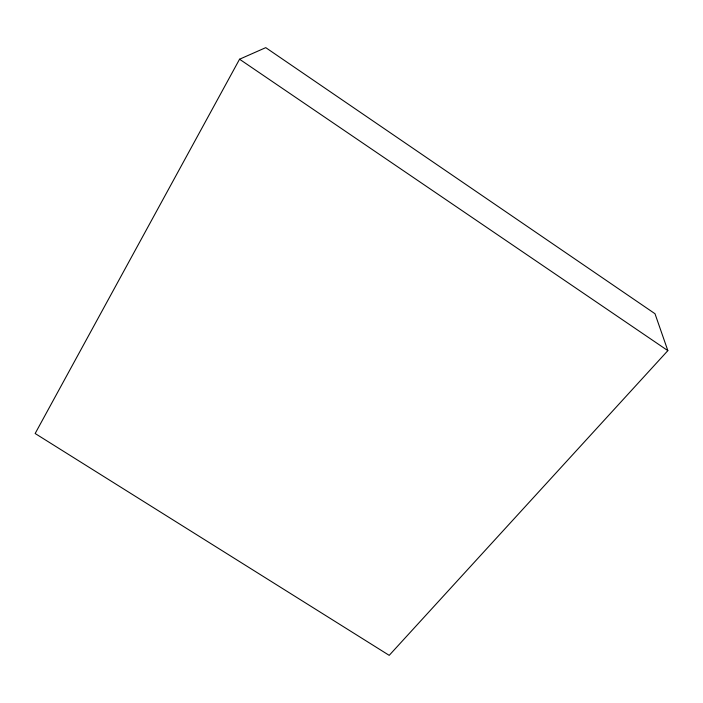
<?xml version="1.0" encoding="UTF-8"?>
<svg xmlns="http://www.w3.org/2000/svg" width="703" height="703" viewBox="0 0 703 703"><rect width="100%" height="100%" fill="white"/><g stroke="black" fill="none" stroke-linecap="round" stroke-linejoin="round"><path stroke-width="1.05" d="M239.556 59.219L35.15 433.514L389.207 655.354L667.85 350.639L654.994 313.723L265.752 47.646L239.556 59.219L667.85 350.639"/></g></svg>
